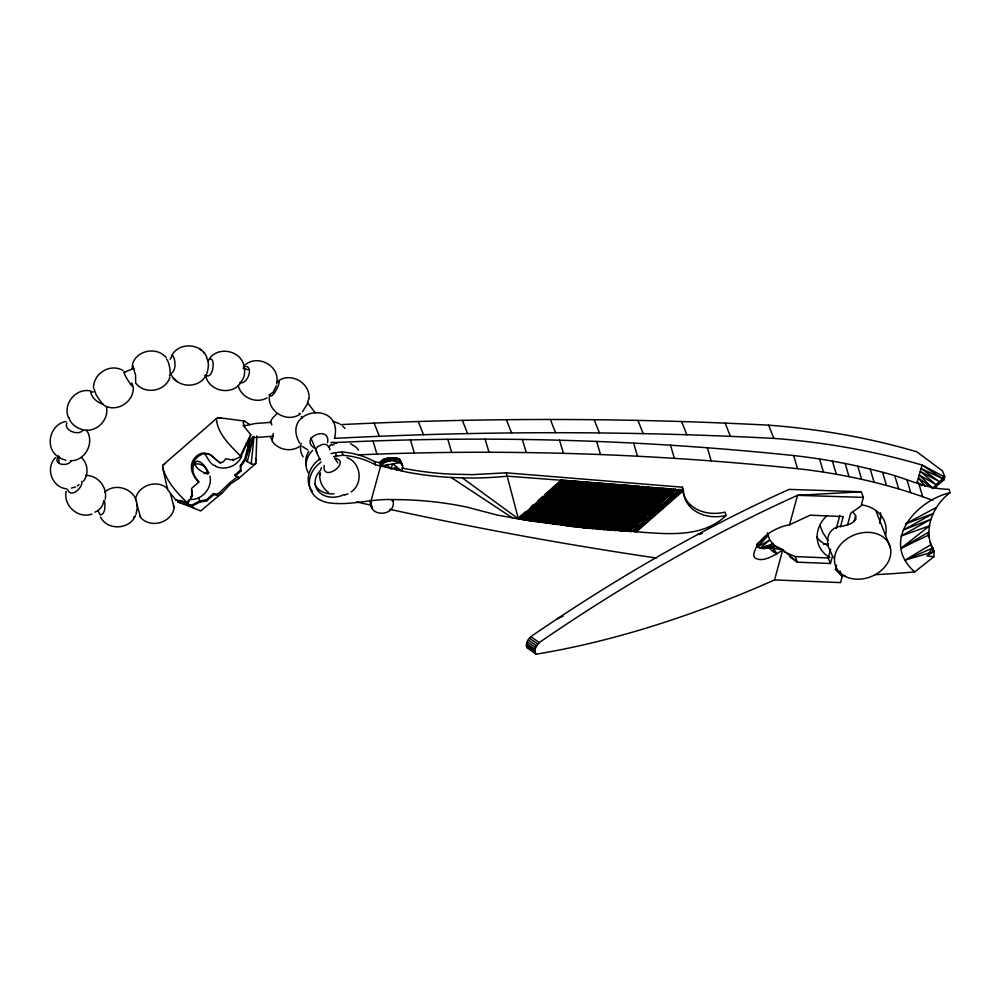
<?xml version="1.0" encoding="UTF-8"?>
<svg xmlns="http://www.w3.org/2000/svg" width="1000" height="1000" viewBox="0 0 1000 1000"><rect width="100%" height="100%" fill="white"/><g stroke="black" fill="none" stroke-linecap="round" stroke-linejoin="round"><path stroke-width="1.5" d="M321.188 462.1A29.1 23.163 -18.3 0 0 316.712 465.875C310.712 472.05 307.4 481.25 310.5 489.6A29.1 23.163 -18.3 0 0 331.55 503.162C352.188 505.363 372.25 498.562 392.85 499.613C397.762 517.025 366.788 518.212 371.2 500.312L380.625 466.025L380.625 461.575C385.375 456.788 393.575 457.25 399.538 459.087L402.788 466.213L401.788 471.075L392.75 463.875L380.625 466.025L375.487 464.85A82.675 65.8 -18.3 0 0 343.038 455.288L336.538 456.012A29.1 23.163 -18.3 0 0 333.562 456.587M277.062 381.062C278.538 365.15 257.638 354.513 245.413 364.663M929.762 541.325L934.15 551.6L933.8 556.8L914.712 571.888C880 541.562 915.812 500.675 950 492.738L949.025 489.275C925.85 489.387 905.025 477.325 882.588 472.325C853.45 464.375 823.675 458.95 793.675 455.562C641.587 439.637 488.325 435.312 335.588 442.512A24.275 19.638 -16.4 0 0 330.938 442.438M193.875 508.113L191.225 505.425L179.825 500.337L178.025 501.887L200.775 510.938L222.475 492.562L230.763 483.8L238.525 478.6L255.875 463.488L256.837 436.138M396.725 458.175L396.625 461.213L395.613 458.075L398.663 458.8L399.6 462.238L402.188 464.812L401.075 462.488L402.362 465.075M238.525 478.6L239.15 477.425L235.4 475.925L240.725 471.275L240.45 465.438L244.775 459.062L249.788 439.862L253.287 436.825L256.087 437.762L256.837 436.225M240.725 471.275L240.45 465.438L245.212 460.05L253.287 436.825M167.913 490L175.9 500.112L187.775 503.237L192.45 495.65L191.588 488.4L198.775 482.15L198.425 480.988C190.588 474.162 190.525 459.7 200.65 454.975C212.575 447.088 218.363 471.4 225.613 458.787L233.275 460.1L240.963 456.562L250.787 434.775L243.075 425.225M395.613 458.075L395.613 460.863L394.487 457.975L394.312 460.65L392.25 457.762L391.463 460.55L384.787 462.2L380.625 466.025L407.15 472.175A300.163 244.25 -11 0 0 451.15 477.463L462.35 477.9A300.163 244.25 -11 0 0 507.413 476.163L628.913 485.438L630.1 486.188L629.888 485.525L630.875 485.6L631.1 486.275L584.288 527.812L583.1 527.038L583.325 527.712L630.875 485.6M276.7 383.8L276.7 381.775M66.2 491.275C62.912 505.562 78.213 519.113 92 514.087M105.2 499.162C107.737 487.388 97.863 475.2 85.812 475.375M167.625 489.5L167.463 487.688M255.875 463.488L254.175 464.45L251.238 463.812L253.925 437.262M237.862 476.525L229.638 482.887L219.088 493.062L216.45 494.175L213.475 493.6L206.275 499.875L199.625 500.988L191.225 505.425L178.212 501.737M93.55 388.438C92.825 373.787 110.275 362.738 123.038 370.562M133.287 387.337C134.025 401.987 116.562 413.038 103.812 405.213M167.312 488.35L162.662 467.537L163.025 465.05L216.425 418.562L218.125 417.612L244.387 421.05L249.963 424.688M216.425 418.562C217.262 433.975 230.85 445.95 240.963 456.562L240.55 455.575L250.787 434.775M933.8 556.8L926.95 555.862L934.15 551.6C922.075 531.587 932.35 505.85 950 492.738M330.975 453.625A29.1 23.163 -18.3 0 1 335.425 452.663L341.938 451.95A82.675 65.8 -18.3 0 1 374.387 461.5L379.513 462.675L380.625 461.575L382.375 463.688L381.637 460.525L383.475 462.9L384.087 459.162L385.538 461.9L384.738 458.862L386.575 461.613L386.938 458.45L387.6 461.337L388.038 458.237L388.638 461.05L389.137 458.025L389.663 460.763L390 457.95L390.562 460.662L391.125 457.863L391.463 460.55L399.6 462.238L399.538 459.087L400.225 462.625L392.75 463.875L390.85 468.65L386.688 464.95L385.838 467.45M69.15 417.7C70.213 423.512 76.413 427.863 81.85 429.425M269.662 394.637C270.9 401.262 280.188 384.487 279.113 381.238L276.85 382.137M840.025 571.025L842.188 576.512L840.562 582.6L774.575 579.938A1653.5 770.875 -54.7 0 1 538.6 653.787L536.138 654.1L526.912 647.588C525.025 642.5 529.575 637 533.812 634.55L557.438 618.663A1653.5 770.875 -54.7 0 1 789.137 489.375L861.188 491.763L863.4 497.388L861.087 506.037L850.725 513.263L847.487 525.112M536.138 654.1L535.312 653.55C533.425 648.462 537.975 642.962 542.2 640.5A1653.5 770.875 -54.7 0 1 797.537 495.337L861.188 491.763M83.138 429.938C79.088 436.388 63.312 430.475 66.9 422.962M832.312 556.65L830.438 563.513L797.412 562.175L782.775 549.712L776.975 553.75L772.725 551.413L774.75 545.65L769.688 540.013L767.425 532.788M170.125 359.325L172.1 355.7M276.337 385.863L273.15 392.238L268.95 395.125M327.512 442.788C331.087 424.787 298.988 437.238 314.15 447.987M324.175 465.438C321.8 483.575 352.525 461.55 334.55 458.013M166.5 359.3C168.8 360.025 171.612 374.8 169.438 375.788M335.112 438.338C481.225 430.887 627.725 430.763 773.838 438.387A712.15 563.95 -21.6 0 1 922.113 465.062L943.462 476.312L942.85 478.775L935.962 484.637L932.95 488.488L918.375 478.05L925.113 486.388M251.238 463.812L247.275 461.613L253.512 436.962M334.513 438.363C344.038 399.275 279.962 408.175 299.662 443.088M774.575 579.938L782.775 549.712L774.75 545.65C769.463 547.438 762.825 550.55 757.7 546.812L756.488 544.263M763.025 548.513L767.412 545.775L768.85 547.712L773.3 548.438L776.975 553.75C770.5 557.087 761.875 562.337 754.812 557.85L753.587 555.312C756.338 538.888 773.988 527.475 789.538 524.8L797.537 495.337L863.4 497.388M830.438 563.513L828.263 557.987L830.65 549.175M836.237 528.612L839.825 515.388M840.4 526.975L843.225 516.587L810.175 515.175L789.538 524.8M836.575 565.112L835.362 569.562L842.188 576.512M932.463 549.913L933.062 547.737M853.988 521.763L855.638 515.763A54.225 33.075 -2.3 0 0 852.487 511.538M191.625 467.038L192.2 465.775L192.85 466.312L191.625 467.038L192.738 468.638M919.075 484.237L917.237 481.975L922.113 465.062L942.85 478.775L921.125 468.475L939.412 481.7L920.3 471.362L935.962 484.637L919.25 475.012L932.95 488.488M767.412 545.775L766.737 548.112L765.212 547.137L764.1 548.6M935.225 487.825A57.038 45.05 -22.3 0 1 937.312 485.487L943.85 479.95L944.8 476.688L942.387 470.825L916.888 451.838A712.15 563.95 -21.6 0 0 768.612 425.163C626.05 417.75 483.125 417.612 340.55 424.625M396.425 469.988L397.275 467.475L390.85 468.65M206.737 373.862C208.337 368.825 209.575 362.312 206.438 357.75M321.425 467.75L320.45 470.387A20.95 16.675 -18.3 0 0 319 492A20.95 16.675 -18.3 0 0 344.288 494.5M135.45 499.038C138.325 485.25 156.975 479 167.4 488.562M174.1 508.375C171.1 522.762 151.438 528.513 141.113 518.088M135.988 514.412L137.287 507.488L136.512 501.7M132.487 364.1C136.788 349.95 157.2 346.362 166.363 357.8M169.925 377.225C165.625 391.375 145.213 394.963 136.05 383.525M241.8 456.062C237.875 465.887 225.35 470.863 215.75 466.413M270.188 422.15L272.663 417.938L276.975 413.725M188.925 499.725L187.362 502.25L187.775 503.237C177.338 493.2 166.675 481.788 162.662 467.537M190.487 497.2L192.037 494.663L191.475 489.775M135.3 515.837L133.5 517.475M83.425 481.275C88.912 474.387 87.95 463.413 81.475 457.488M240.863 466.413L245.212 460.05L250.162 440.2M905.05 560.125L929.075 553.088L932.438 548.188L905.05 560.125L930.725 544.775M71.2 461.012C67.375 467.325 51.913 464.475 58.562 456.4M302.438 411.825L307.3 404.1L308.7 398.725M135.137 516.438C128.688 529.862 107.325 530.462 100.512 517.1M206.05 375.037L204.737 375.675M171.788 355.325C179.15 341.962 201.125 342.962 206.838 357.375M205.787 375.75C198.4 389.225 176.488 387.95 170.738 373.7M55.7 457.525C44.85 467.675 51.988 487.7 66.762 488.812M194.562 464.95L195.15 464.212C200 462.525 207.15 467.1 206.975 472.375L204.137 473.625M207.95 360.863L209.925 359.012L211.75 359.4C215.387 363.038 211.55 380.613 205.688 374.75M175.9 500.112L185.95 501.962M209.363 358.75C218.425 345.675 241.137 350.613 244.125 366.188M240.45 383.05C231.388 396.112 208.675 391.175 205.688 375.6M765.362 537.413L767.837 535.725L757.7 546.812L769.688 540.013L760.3 548.288L772.65 543.913L768.85 547.712L772.725 551.413M79.05 484.637L77.513 485.938M328.525 447.163L331.55 444.062M620.413 530.225L666.925 488.55L667.138 489.212L620.638 530.9L617.163 529.987L664.112 488.325L664.325 488.988L617.375 530.662M620.638 530.9L621.838 530.975L621.625 530.3L651.2 503.888M653.475 501.863L660.3 495.763M662.575 493.738L668.263 488.663L669.613 488.775L669.825 489.438L623.05 531.038L622.825 530.375L669.613 488.775M621.838 530.975L668.487 489.325L668.263 488.663M623.05 531.038L624.25 531.112L624.025 530.438L661.7 496.975M663.975 494.95L669.688 489.888M624.25 531.112L671.05 489.538L670.825 488.862L672.262 489.637L625.45 531.188L625.237 530.513L672.05 488.963M561.512 480.6L518.4 518.875L518.175 518.2L525.175 512M531 506.825L533.325 504.762M537.987 500.625L542.65 496.488M544.987 494.412L561.3 479.938M519.375 518.4L562.6 480.037L562.812 480.712L519.6 519.075L518.175 518.2M521.85 517.612L527.55 512.55M530.962 509.513L536.675 504.45M538.95 502.425L562.9 481.175M519.6 519.075L520.925 519.3L564.263 480.825L564.05 480.163M521.825 518.812L565.262 480.262L565.487 480.925L522.038 519.487L520.7 518.625L520.925 519.3M525.262 516.975L528.7 513.925M534.438 508.837L541.312 502.738M543.6 500.7L550.475 494.6M552.762 492.562L559.637 486.463M561.938 484.438L566.525 480.363L566.737 481.037L565.487 480.925M523.2 519.675L567.562 480.45L567.788 481.125L524.15 519.837L522.038 519.487M568.9 480.562L569.125 481.225L525.388 520.05L529.763 515.288M532.062 513.25L545.875 500.988M553.938 493.837L556.237 491.8M559.688 488.738L565.45 483.625M526.213 519.55L570.05 480.65L570.262 481.325L526.438 520.225L525.163 519.375M528.525 518.725L535.462 512.562M537.775 510.513L544.712 504.363M547.025 502.3L560.9 489.988M564.375 486.912L566.688 484.862M569 482.812L571.312 480.763L571.525 481.425L527.587 520.413L526.438 520.225M528.325 519.875L572.312 480.838L572.537 481.512L528.55 520.55L527.375 519.75L527.587 520.413M528.55 520.55L529.5 520.675L573.55 481.587L573.325 480.925M530.237 520.138L574.338 481L575.562 481.763L575.337 481.087L530.462 520.812L529.288 520.013L529.5 520.675M530.462 520.812L531.413 520.938L575.562 481.763M532.075 520.388L576.275 481.163L576.487 481.838L532.3 521.062L531.2 520.262L531.413 520.938M532.3 521.062L533.175 521.175L577.425 481.912L577.2 481.238M534.237 520.688L578.55 481.35L578.775 482.025L534.45 521.35L532.95 520.513L533.175 521.175M579.788 481.45L580.013 482.125L535.625 521.512L535.413 520.837L542.413 514.625M544.75 512.55L569.275 490.788M571.613 488.713L578.625 482.488M536.75 521.025L581.213 481.575L582.45 482.325L582.225 481.65L536.975 521.7L535.413 520.837M536.975 521.7L537.938 521.825L582.45 482.325M538.913 521.325L583.488 481.763L583.713 482.425L539.138 521.987L537.712 521.163L537.938 521.825M540.188 521.487L541.225 522.275L585.925 482.612L585.7 481.938L540.4 522.163L543.612 518.45M547.05 515.4L552.775 510.312M555.062 508.288L579.113 486.95M581.4 484.913L583.688 482.887M546.987 517.725L550.438 514.663M555.025 510.588L559.625 506.512M563.062 503.45L587.175 482.062L587.4 482.725L542.625 522.463L541.225 522.275M543.612 521.962L588.45 482.163L588.675 482.837L543.837 522.625L542.4 521.8L542.625 522.463M590.138 482.3L590.363 482.975L545.438 522.85L545.212 522.175L554.425 514M556.737 511.95L560.188 508.888M565.95 503.775L569.4 500.712M574.012 496.613L577.475 493.55M580.925 490.487L586.688 485.375M546.587 522.362L591.6 482.425L591.812 483.088L546.812 523.038L545.212 522.175M592.962 482.537L593.188 483.2L548.1 523.212L553.663 517.413M555.975 515.363L572.163 501M574.475 498.95L580.25 493.825M583.713 490.737L589.5 485.613M549.362 522.75L594.525 482.663L594.75 483.338L549.587 523.413L547.888 522.537M595.988 482.788L596.213 483.45L550.975 523.6L554.225 519.85M557.712 516.75L563.513 511.613M566.987 508.525L589.025 488.963M552.45 523.162L597.788 482.938L598.013 483.6L552.675 523.837L550.75 522.938M555.075 522.325L569.05 509.925M574.875 504.762L578.362 501.662M583.025 497.525L587.688 493.387M590.013 491.325L599.325 483.062L599.55 483.725L554.138 524.038L552.675 523.837M555.188 523.538L600.675 483.175L600.9 483.837L555.413 524.2L553.913 523.362L554.138 524.038M558.837 521.638L564.675 516.462M567.013 514.388L579.862 502.975M584.538 498.837L590.375 493.65M593.875 490.538L599.725 485.35M555.413 524.2L556.712 524.388L602.275 483.95L602.062 483.288M557.788 523.888L603.425 483.4L603.65 484.062L558.013 524.562L556.5 523.713L556.712 524.388M567.087 516.975L559.087 524.062L560.588 524.275L606.375 483.638L606.587 484.312L560.8 524.938L560.588 524.275M569.375 514.938L576.225 508.862M578.513 506.825L585.363 500.75M587.65 498.713L593.362 493.65M596.788 490.6L602.5 485.538M604.788 483.512L605.013 484.175L559.312 524.738L558.013 524.562M607.837 483.762L608.062 484.425L562.188 525.125L567.7 519.375M570 517.337L594.075 495.962M597.513 492.912L603.25 487.825M563.438 524.663L609.388 483.888L609.6 484.55L563.663 525.325L561.975 524.462M571.038 519.8L573.337 517.762M577.95 513.675L582.55 509.588M586 506.525L590.612 502.438M594.062 499.375L611.337 484.05L611.55 484.712L565.5 525.588L563.663 525.325M566.625 525.1L612.75 484.162L612.975 484.825L566.85 525.763L565.288 524.913L565.5 525.588M614.212 484.275L614.425 484.95L568.225 525.95L568 525.288L583.025 511.962M587.638 507.863L592.263 503.762M596.888 499.663L601.5 495.55M604.963 492.475L610.737 487.35M569.462 525.475L615.737 484.412L615.962 485.075L569.675 526.15L568 525.288M576.975 520.575L581.613 516.45M583.925 514.4L600.163 499.988M605.962 494.85L608.275 492.788M614.075 487.638L617.55 484.55L617.775 485.225L571.4 526.388L569.675 526.15M572.475 525.887L618.925 484.663L619.15 485.337L572.7 526.562L571.175 525.712L571.4 526.388M575.1 526.2L621.65 484.888L621.875 485.562L575.325 526.875L573.562 526.038L573.775 526.712L620.513 485.45L620.288 484.775L614.45 489.938M615.075 492.262L623.237 485.025L623.45 485.688L576.875 527.038L576.65 526.362L595.288 509.825M599.938 505.688L603.438 502.587M606.925 499.487L612.75 494.325M577.85 526.487L624.462 485.125L624.675 485.788L578.062 527.163L576.65 526.362M580.05 525.562L598.7 509.012M602.2 505.9L604.525 503.837M608.025 500.725L625.513 485.213L625.737 485.875L624.675 485.788M579.1 527.263L626.462 485.288L626.688 485.962L580.025 527.362L578.875 526.6L579.1 527.263L578.062 527.163M582.025 525.775L585.525 522.663M589.025 519.55L607.7 502.987M617.038 494.7L620.538 491.587M624.038 488.488L627.537 485.375L627.762 486.05L581.075 527.475L580.025 527.362M581.075 527.475L580.85 526.8L582.15 526.938L628.913 485.438M582.15 526.938L582.362 527.612L629.888 485.525M585.212 527.263L586.375 528.025L633.237 486.45L633.013 485.775L585.438 527.925L585.212 527.263L606.912 508M616.05 499.888L619.487 496.85M624.05 492.8L626.337 490.763M590.887 524.45L597.75 518.362M600.037 516.337L627.475 491.975M587.675 528.162L634.562 486.55L634.338 485.887L636.038 486.025L636.263 486.7L589.325 528.337L589.113 527.675L586.375 528.025M589.113 527.675L636.038 486.025M591.812 526.788L596.388 522.725M600.975 518.663L604.4 515.612M608.987 511.55L613.562 507.488M617 504.438L622.725 499.363M625.013 497.325L637.6 486.15L639.175 486.287L639.4 486.95L592.45 528.612L590.662 527.812L590.887 528.475L637.825 486.825L637.6 486.15M592.225 527.95L639.175 486.287M602.163 521L594.138 528.125L595.75 528.263L642.725 486.575L642.95 487.238L595.962 528.938L595.75 528.263M617.05 507.788L619.35 505.75M625.075 500.675L628.513 497.625M631.95 494.575L636.525 490.5M642.725 486.575L641.112 486.438L641.338 487.113L594.362 528.787L592.45 528.612M597.375 528.413L599.487 529.25L646.5 487.537L646.275 486.863L644.375 486.7L644.587 487.375L597.6 529.075L599.675 526.375M601.962 524.338L626.038 502.975M631.763 497.9L635.2 494.837M640.938 489.762L644.375 486.7M599.275 528.575L646.275 486.863M601 528.737L602.962 529.562L650 487.812L649.775 487.15L648.025 487L648.238 487.675L601.225 529.4L604.438 525.675M609.025 521.613L612.475 518.55M617.062 514.487L621.65 510.412M623.938 508.375L648.025 487M602.737 528.888L649.775 487.15M653.913 487.488L606.875 529.225L607.1 529.9L654.137 488.15L651.775 487.312L652 487.975L604.95 529.738L609.325 524.987M621.938 513.787L625.388 510.737M629.975 506.662L633.413 503.612M638.013 499.538L642.6 495.462M646.038 492.4L651.775 487.312M614.763 524.3L609.25 530.05L607.1 529.9M617.062 522.263L634.263 507M648.025 494.787L650.312 492.75M609.25 530.05L656.275 488.325L656.05 487.663L658.062 488.475L611.062 530.188L610.85 529.525L657.85 487.812M616.962 525.562L621.55 521.5M624.987 518.45L630.712 513.362M633.013 511.325L657.075 489.963M611.062 530.188L612.6 530.3L659.587 488.6L659.375 487.938L660.9 488.062L661.125 488.725L614.138 530.413L613.925 529.75L660.9 488.062M617.825 527.837L621.263 524.788M626.987 519.7L630.425 516.65M635 512.587L639.587 508.525M643.025 505.475L648.75 500.387M651.038 498.35L662.5 488.188L664.112 488.325M614.138 530.413L615.75 530.538L662.712 488.862L662.5 488.188M618.65 530.1L630.1 519.938M634.675 515.875L639.263 511.812M643.838 507.75L648.413 503.688M651.85 500.637L657.575 495.55M661.012 492.5L665.588 488.438L666.925 488.55M618.875 530.763L665.812 489.113L665.588 488.438M628.025 529.6L632.587 525.55M636.013 522.513L640.575 518.462M643.988 515.425L649.7 510.363M651.975 508.338L673.65 489.1L675.713 489.263L675.925 489.938L629.2 531.4L628.987 530.737L675.713 489.263M625.45 531.188L627.1 531.275L673.875 489.775L673.65 489.1M634.95 527.775L638.45 524.663M641.95 521.562L646.625 517.425M648.95 515.35L660.625 505M669.95 496.712L673.45 493.612M629.2 531.4L631.675 531.55L678.337 490.138L678.125 489.462L680.288 489.637L680.512 490.312L633.9 531.675L633.675 531.013L680.288 489.637M578.225 521.912L594.587 507.475M596.925 505.412L612.112 492M633.9 531.675L635.138 531.75L634.913 531.087L652.487 515.588M654.825 513.525L677.075 493.9M635.138 531.75L681.988 490.438L681.762 489.762L683.238 489.888L636.163 531.163L634.913 531.087M636.163 531.163L636.388 531.825L683.45 490.55L682.35 487.2L506.3 472.812L472.475 474.65L450.05 474.113A300.163 244.25 -11 0 1 406.05 468.825L402.025 468M235.4 475.925L235.012 474.85L240.287 470.262M178.025 501.887L191.625 506.388L200.037 501.95L206.7 500.9L213.962 494.588L218.388 495.613L222.475 492.562M351.125 491.938C363.488 483.725 361.05 462.512 346.987 457.625M181.35 502.863L178.512 502.262M683.275 493.363A37.862 30.137 -18.3 0 0 724.987 512.137L726.087 515.487C702.163 538.438 666.4 533.875 636.388 531.825M929.075 534.837L900.837 548.425L929.625 525.775L900.975 536.1L930.562 519.438L903.225 530.037L933.388 513.462L905.462 523.962L936.213 507.5M300.387 413.8L299.012 413.263M104.738 492.175C114.588 482.938 132.275 487.925 136.337 500.662M757.613 543.413L767.837 535.725M768.975 546.35L772.65 543.913M332.1 445.325L334.188 444.05M900.837 548.425L928.688 532.125M163.025 465.05L164.737 464.1M300.012 446.125C291.413 452.475 278.225 450.037 272.213 441.287M770.612 547.712L774.75 545.65L776.825 547.425M244.338 366.562C254.288 364.762 247.987 384.475 240.162 382.775M557.438 618.663L563.112 616.138M75.625 487L71.375 488.113M278.65 380.65C291.462 372.113 310.3 383.175 309.025 398.537M299.675 414.4C286.875 422.95 268.038 411.875 269.312 396.525M215.588 465.725L213.025 464.925L209.988 462.05L204.5 453.425M124.588 372.15L133.938 368.35M267.025 397.863C256.262 404.113 241.112 397.7 238.212 385.6M344.65 495.05L347.975 493.812M94.85 512.175C99.475 510.35 103.525 505.825 103.675 500.7M929.075 553.088L934.15 551.6M66.013 421.5C50.25 423.975 44.363 446.625 57.237 456.163M702.237 533.188L697.763 534.475L702.237 533.25M103.45 404.175C97.812 402.95 91.825 398.1 90.738 392.337L93.5 391.825M243.6 425.988L255.087 423.525L271.475 422.3M239.725 383.013C244.513 379.312 245.875 371.325 243.5 365.938M336.838 442.962L334.625 443.375M244.387 421.05L243.15 422.7L244.6 426.388M191.125 499.513C202.862 499.5 212.488 487.5 209.975 476.062M257.712 437.35L273.238 436.213M172.125 355.7L172.825 355.637C175.775 360.075 176.25 370.725 171.188 373.488M132.575 365.225L132.113 368.688M70.588 460.712C85.425 461.075 95.075 442.113 86.45 430.15M399.188 461.2L400.85 461.1L401.475 463.938M823.6 544.175L828 543.95M135.675 382.837L135.55 375.1L132.575 365.238M358.175 454.862C504.712 448.713 651.675 453.475 797.537 468.688C843.65 473.8 889.25 484.1 932.725 500.35M784.087 551.85L795.188 556.55L828.263 557.987M621.625 530.3L622.825 530.375M624.025 530.438L625.237 530.513M628.987 530.737L626.875 530.612L627.1 531.275M633.675 531.013L631.45 530.875L631.675 531.55M528.862 648.225L526.912 647.588M604.725 529.062L606.875 529.225M613.925 529.75L612.375 529.637L612.6 530.3M617.163 529.987L615.525 529.862L615.75 530.538M633.013 485.775L631.1 486.275M562.812 480.712L564.263 480.825M567.788 481.125L569.125 481.225M570.262 481.325L571.525 481.425M572.537 481.512L573.55 481.587M576.487 481.838L577.425 481.912M578.775 482.025L580.013 482.125M583.713 482.425L585.05 482.537L584.837 481.863M585.925 482.612L587.4 482.725M588.675 482.837L590.363 482.975M591.812 483.088L593.188 483.2M594.75 483.338L596.213 483.45M598.013 483.6L599.55 483.725M600.9 483.837L602.275 483.95M603.65 484.062L605.013 484.175M606.587 484.312L608.062 484.425M609.6 484.55L611.55 484.712M612.975 484.825L614.425 484.95M615.962 485.075L617.775 485.225M619.15 485.337L620.513 485.45M621.875 485.562L623.45 485.688M626.688 485.962L627.762 486.05M633.237 486.45L634.562 486.55M636.263 486.7L637.825 486.825M639.4 486.95L641.338 487.113M642.95 487.238L644.587 487.375M646.5 487.537L648.238 487.675M650 487.812L652 487.975M654.137 488.15L656.275 488.325M658.062 488.475L659.587 488.6M661.125 488.725L662.712 488.862M664.325 488.988L665.812 489.113M667.138 489.212L668.487 489.325M669.825 489.438L671.05 489.538M672.262 489.637L673.875 489.775M675.925 489.938L678.337 490.138M680.512 490.312L681.988 490.438M589.325 528.337L590.887 528.475M595.962 528.938L597.6 529.075M599.487 529.25L601.225 529.4M602.962 529.562L604.95 529.738M575.325 526.875L576.875 527.038M582.362 527.612L583.325 527.712M584.288 527.812L585.438 527.925M91.2 391.138C76.388 387.088 62.225 403.975 68.6 417.875M82.675 429.75C95.712 433.15 108.987 420.562 106.587 407.337M773.3 548.438L782.775 549.712M534.45 521.35L535.625 521.512M539.138 521.987L540.4 522.163M543.837 522.625L545.438 522.85M546.812 523.038L548.1 523.212M549.587 523.413L550.975 523.6M560.8 524.938L562.188 525.125M566.85 525.763L568.225 525.95M572.7 526.562L573.775 526.712M656.413 558.025C567.038 544.825 478.088 528.638 389.825 509.325M191.688 466.812L192.2 465.775M392.85 499.613A306.875 250.275 -11.2 0 1 467.025 507.15L497.238 515.062L518.4 518.875L506.3 472.812M524.15 519.837L525.388 520.05M94.25 389.438L96.263 395.075L102.7 404.513M65.862 460.275L61.363 458.738L57.962 456.213M218.125 417.612L221.062 418.25M356.812 501.975L370.275 505.062M943.462 476.312L944.8 476.688M270.8 422.875L271.312 423.6M243.038 368.1L248.05 369.762M333.125 421.375L339.55 423.725M307.925 449.95L302.25 446.4M350.613 443.725L356.463 447.45L358.475 450.062M235.012 474.85L235.763 475.337M451.15 477.463L512.375 517.85M789.912 557L797.412 562.175L795.188 556.55M530.862 636.638L539.263 642.6M529.462 638.2L537.863 644.15M528.225 639.95L536.625 645.913M527.25 641.8L535.65 647.75M526.6 643.6L535 649.562M526.325 645.238L534.725 651.2M526.425 646.6L534.825 652.55M462.35 477.9L518.4 518.875M247.275 461.613L244.775 459.062M392.025 500.475L393.05 501.275M917.237 481.975L921.862 485.75M328.587 492.5C322.575 488.288 319.275 481.188 319.675 473.9M173.05 377.7L177.675 382.025M199.9 349.05L201.137 350.213M203.512 352.425L204.525 353.375M198.775 482.15C193.538 477.088 189.725 469.637 192.15 462.275A13.362 10.512 -59.5 0 1 202.75 453.05L210.55 454.7L220.35 463.363M125.162 372.25C119.3 368.125 137.45 396.175 131.762 382.887M342.688 426.1L345 428.462M307.425 402.525L315.188 412.788M135.738 500.262L136.425 501.45M317.2 453.062L310.875 437.925M246.275 442.738L248.75 446.2M213.962 494.588L213.475 493.6M301.225 416.4L302.375 418.137M833.213 557.537L828.4 546.987A20.337 15.312 57.1 0 1 829.325 533.6A25.013 18.825 57.1 0 1 843.05 526.138L847.138 524.913A10.025 6.325 -21.4 0 0 852.725 522.438L855.888 519.3L855.638 515.763M335.075 458.713L337.825 462.987M828.012 540.562L822.763 532.513L819.887 525.163M370.85 503.675L369.75 500.363L371.575 505.625M320.125 460.213L316.012 450.637A5.875 4.537 -21.5 0 1 317.638 446.7L322.337 444.45A7.912 6.125 -21.5 0 1 327.375 445.213L329.775 448.525A5.875 4.537 -21.5 0 1 329.688 449.888M401.075 462.488L402.575 465.637L399.963 459.787L400.225 462.625M198.625 498.088L199.713 500.425M371.55 506.95L370.45 503.675L371.2 505.312M232.862 459.125L233.275 460.1M206.275 499.875L206.7 500.9M199.625 500.988L200.037 501.95M192.037 494.663L192.45 495.65M943.487 479.062L943.85 479.95M370.45 503.675L372.375 508.387L372.125 506.613M768.612 425.163L773.838 438.387M725.163 423.113L730.387 436.337M681.6 421.512L686.825 434.738M637.938 420.375L643.162 433.6M594.175 419.688L599.4 432.912M550.312 419.45L555.538 432.675M506.375 419.675L511.6 432.9M462.35 420.35L467.575 433.575M418.263 421.488L423.488 434.7M374.1 423.075L379.325 436.287M104.525 500.737C105.213 505.138 105.75 513.95 100.275 514.975L98.225 511.2M875.863 510.613L890.475 548.05A28.963 22.462 -21.3 0 1 852.75 578.8A28.963 22.462 -21.3 0 1 844.775 540.487A28.963 22.462 -21.3 0 1 890.475 548.05M139.713 515.35L140.6 517.463L136.812 504.05M271.45 423.762L271.837 424.888M379.513 462.675L380.625 466.025M374.387 461.5L375.487 464.85M341.938 451.95L343.038 455.288M335.425 452.663L336.538 456.012M173.4 505.425L174.175 507.587L170.438 493.787M918.812 483.575L922.675 496.7M906.888 479.562L910.75 492.688M894.812 475.812L898.675 488.938M882.588 472.325L886.45 485.45M870.238 469.113L874.1 482.238M857.75 466.175L861.612 479.288M845.138 463.5L849.013 476.625M832.425 461.1L836.287 474.225M819.6 458.975L823.462 472.1M793.675 455.562L797.537 468.688M707.325 447.75L711.188 460.875M670.512 445.175L674.388 458.288M633.612 443.05L637.475 456.175M596.613 441.388L600.475 454.5M559.525 440.175L563.387 453.288M522.35 439.425L526.213 452.537M485.112 439.125L488.975 452.25M447.812 439.288L451.675 452.4M410.45 439.9L414.312 453.025M373.038 440.975L376.9 454.1M382.65 459.775L383.475 462.9M380.625 461.575L381.5 464.862M270.287 436.45L272.262 440.662L273.263 433.512M255.575 458.438L256.238 461M81.912 481.35C82.963 487.8 70.862 498.562 67.763 489.7M384.087 459.162L384.787 462.2M394.487 457.975L395.05 460.675M58.587 456.175L59.175 463.338M398.663 458.8L398.925 462M914.712 571.888A712.15 576.263 -16.4 0 1 874.562 574.675M844.912 575.5A712.15 576.263 -16.4 0 1 841.95 575.525M308.2 472.663A24.275 19.638 -16.4 0 1 312.65 450.412M303.125 456.887A24.275 19.225 -21.6 0 1 301.2 443.325M320.312 475.05A15.85 12.825 -16.4 0 1 320.438 472.775M861.637 504.837A34.975 28.3 -16.4 0 1 885.5 535.462M829.737 557.537A34.975 28.3 -16.4 0 1 826.988 515.562M928.625 536.938A57.038 46.325 -15.7 0 1 928.15 533.925M880.45 512.725A34.975 28.3 -16.4 0 1 879.7 523.237M828 545.65A34.975 28.3 -16.4 0 1 816.675 537.163M306.262 465.538A24.275 19.225 -21.6 0 1 308.688 451.45M312.55 491.488A29.1 23.163 -18.3 0 1 309.4 486.262C306.288 477.9 309.6 468.7 315.6 462.537A29.1 23.163 -18.3 0 1 320.087 458.75M682.9 491.863A37.862 30.137 -18.3 0 1 682.35 487.2M726.087 515.487A37.862 30.137 -18.3 0 1 683.45 490.55M334.038 493.775A20.95 16.675 -18.3 0 1 314.875 484.062M208.713 472.688L207.838 474.087C185.425 466.675 197.15 450.1 208.713 472.688"/></g></svg>
